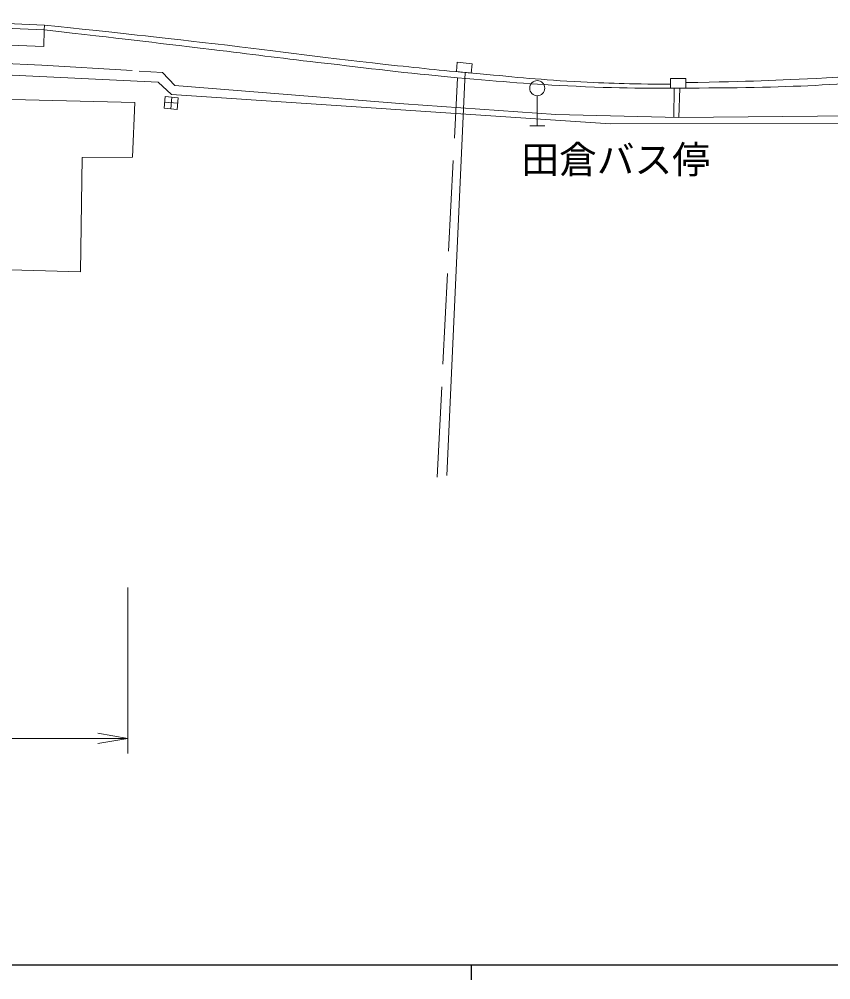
# Model space of a CAD drawing. Units: millimetres, scale not verified. Extents: x 40000 to 680000, y 20000 to 380000.
# Drawn here: x 238028 to 291830, y 204000 to 267660 of the extents above; entities that cross this region are included whole.
import ezdxf
from ezdxf.enums import TextEntityAlignment as Align

# ---------------------------------------------------------------- set-up
doc = ezdxf.new("R2010")
doc.units = ezdxf.units.MM
doc.header["$LTSCALE"] = 1000
doc.linetypes.add('DASHED', pattern=[7.5, 6, -1.5])
for name, color, linetype, lineweight in [('M-STR-HTXT', 7, 'Continuous', 13), ('M-TTL-BAND', 7, 'Continuous', 25), ('M-WORK', 1, 'Continuous', 13)]:
    doc.layers.add(name, color=color, linetype=linetype, lineweight=lineweight)
doc.styles.add('ＭＳ ゴシック', font='')
doc.styles.get('ＭＳ ゴシック').set_extended_font_data('MS Gothic')

# ---------------------------------------------------------------- blocks, each defined once
blk = doc.blocks.new('open_arrow')
at = {"color": 0, "linetype": 'Continuous', "lineweight": -2}
blk.add_lwpolyline([(7.5, 1.25), (0, 0), (7.5, -1.25)], dxfattribs=at)

msp = doc.modelspace()

# ---------------------------------------------------------------- linework, layer by layer
at = {"layer": 'M-STR-HTXT'}
for p, q in [((245235, 230000), (245235, 219000)), ((159567, 220000), (245235, 220000))]:
    msp.add_line(p, q, dxfattribs=at)
at = {"layer": 'M-TTL-BAND'}
for p, q in [((40000, 205000), (579000, 205000)), ((268000, 205000), (268000, 204000))]:
    msp.add_line(p, q, dxfattribs=at)
at = {"layer": 'M-WORK'}
for p, q in [((197816, 265832), (247236, 263497)), ((247526, 264123), (245972, 264225)), ((248354, 263263), (247526, 264123)), ((267582, 264133), (266367, 237420)), ((247236, 263497), (248128, 262676)), ((263521, 262043), (248354, 263263)), ((227071, 262570), (245682, 262148)), ((248146, 262501), (248083, 261720)), ((248128, 262676), (267302, 261386)), ((272372, 260588), (272372, 262588)), ((245682, 262148), (245542, 258524)), ((247669, 262159), (248539, 262095)), ((273599, 261351), (263521, 262043)), ((267302, 261386), (277223, 260718)), ((281761, 261140), (273599, 261351)), ((300009, 261315), (281761, 261140)), ((271872, 260588), (272872, 260588)), ((277223, 260718), (300003, 260779)), ((242199, 258489), (242094, 250925)), ((245542, 258524), (242199, 258489)), ((242094, 250925), (227036, 251312))]:
    msp.add_line(p, q, dxfattribs=at)
at = {"layer": 'M-WORK', "linetype": 'DASHED'}
for p, q in [((265734, 237315), (267080, 263786)), ((281441, 263091), (281419, 261149)), ((281761, 261140), (281827, 263091))]:
    msp.add_line(p, q, dxfattribs=at)
msp.add_lwpolyline([(152108, 248088), (152131, 248393), (155133, 258596), (157174, 263287), (158863, 265210), (161419, 266899), (164187, 267649), (167377, 267766), (181238, 267250), (213089, 265679), (239522, 264624), (245972, 264225)], dxfattribs=at)
at = {"layer": 'M-WORK'}
for points in [[(239692, 266960), (231186, 267316), (231204, 267642), (239696, 267274)], [(231186, 267316), (239692, 266960), (239653, 265856), (231139, 266184)], [(267010, 264189), (267988, 264094), (268048, 264709), (267070, 264804)], [(281209, 263726), (282210, 263726), (282210, 263091), (281209, 263091)], [(247706, 262544), (248575, 262460), (248500, 261680), (247631, 261764)]]:
    msp.add_lwpolyline(points, close=True, dxfattribs=at)
msp.add_circle((272372, 263088), 500, dxfattribs=at)
for points, knots in [([(239692, 266960), (245106, 266330), (246468, 266174), (250808, 265652), (253553, 265321), (255087, 265111), (257834, 264797), (261444, 264384), (263461, 264107), (267080, 263786), (270150, 263513), (271871, 263357), (274949, 263214), (278378, 263055), (280304, 263087), (283737, 263104), (290834, 263139), (293226, 263422), (301883, 264058)], [0, 0, 0, 0, 1, 1, 1, 2, 2, 2, 3, 3, 3, 4, 4, 4, 5, 5, 5, 6, 6, 6, 6]), ([(239696, 267274), (244778, 266733), (246070, 266593), (250151, 266127), (254902, 265585), (257553, 265188), (262306, 264668), (264568, 264420), (265836, 264287), (268102, 264084), (270722, 263849), (272188, 263675), (274815, 263532), (277310, 263396), (278142, 263383), (281209, 263346)], [0, 0, 0, 0, 1, 1, 1, 2, 2, 2, 3, 3, 3, 4, 4, 4, 5, 5, 5, 5]), ([(282216, 263459), (286713, 263551), (287911, 263583), (291556, 263771), (295702, 263986), (297059, 264113), (302156, 264559)], [0, 0, 0, 0, 1, 1, 1, 2, 2, 2, 2])]:
    msp.add_open_spline(points, degree=3, knots=knots, dxfattribs=at)

# ---------------------------------------------------------------- block references
at = {"layer": 'M-STR-HTXT', "xscale": 267, "yscale": 267, "rotation": 180}
msp.add_blockref('open_arrow', (245235, 220000), dxfattribs=at)

# ---------------------------------------------------------------- texts
at = {"layer": 'M-WORK', "style": 'ＭＳ ゴシック'}
msp.add_text('田倉バス停', height=1833, dxfattribs=at).set_placement((271316, 256894), align=Align.BOTTOM_LEFT)

doc.saveas('drawing.dxf')
